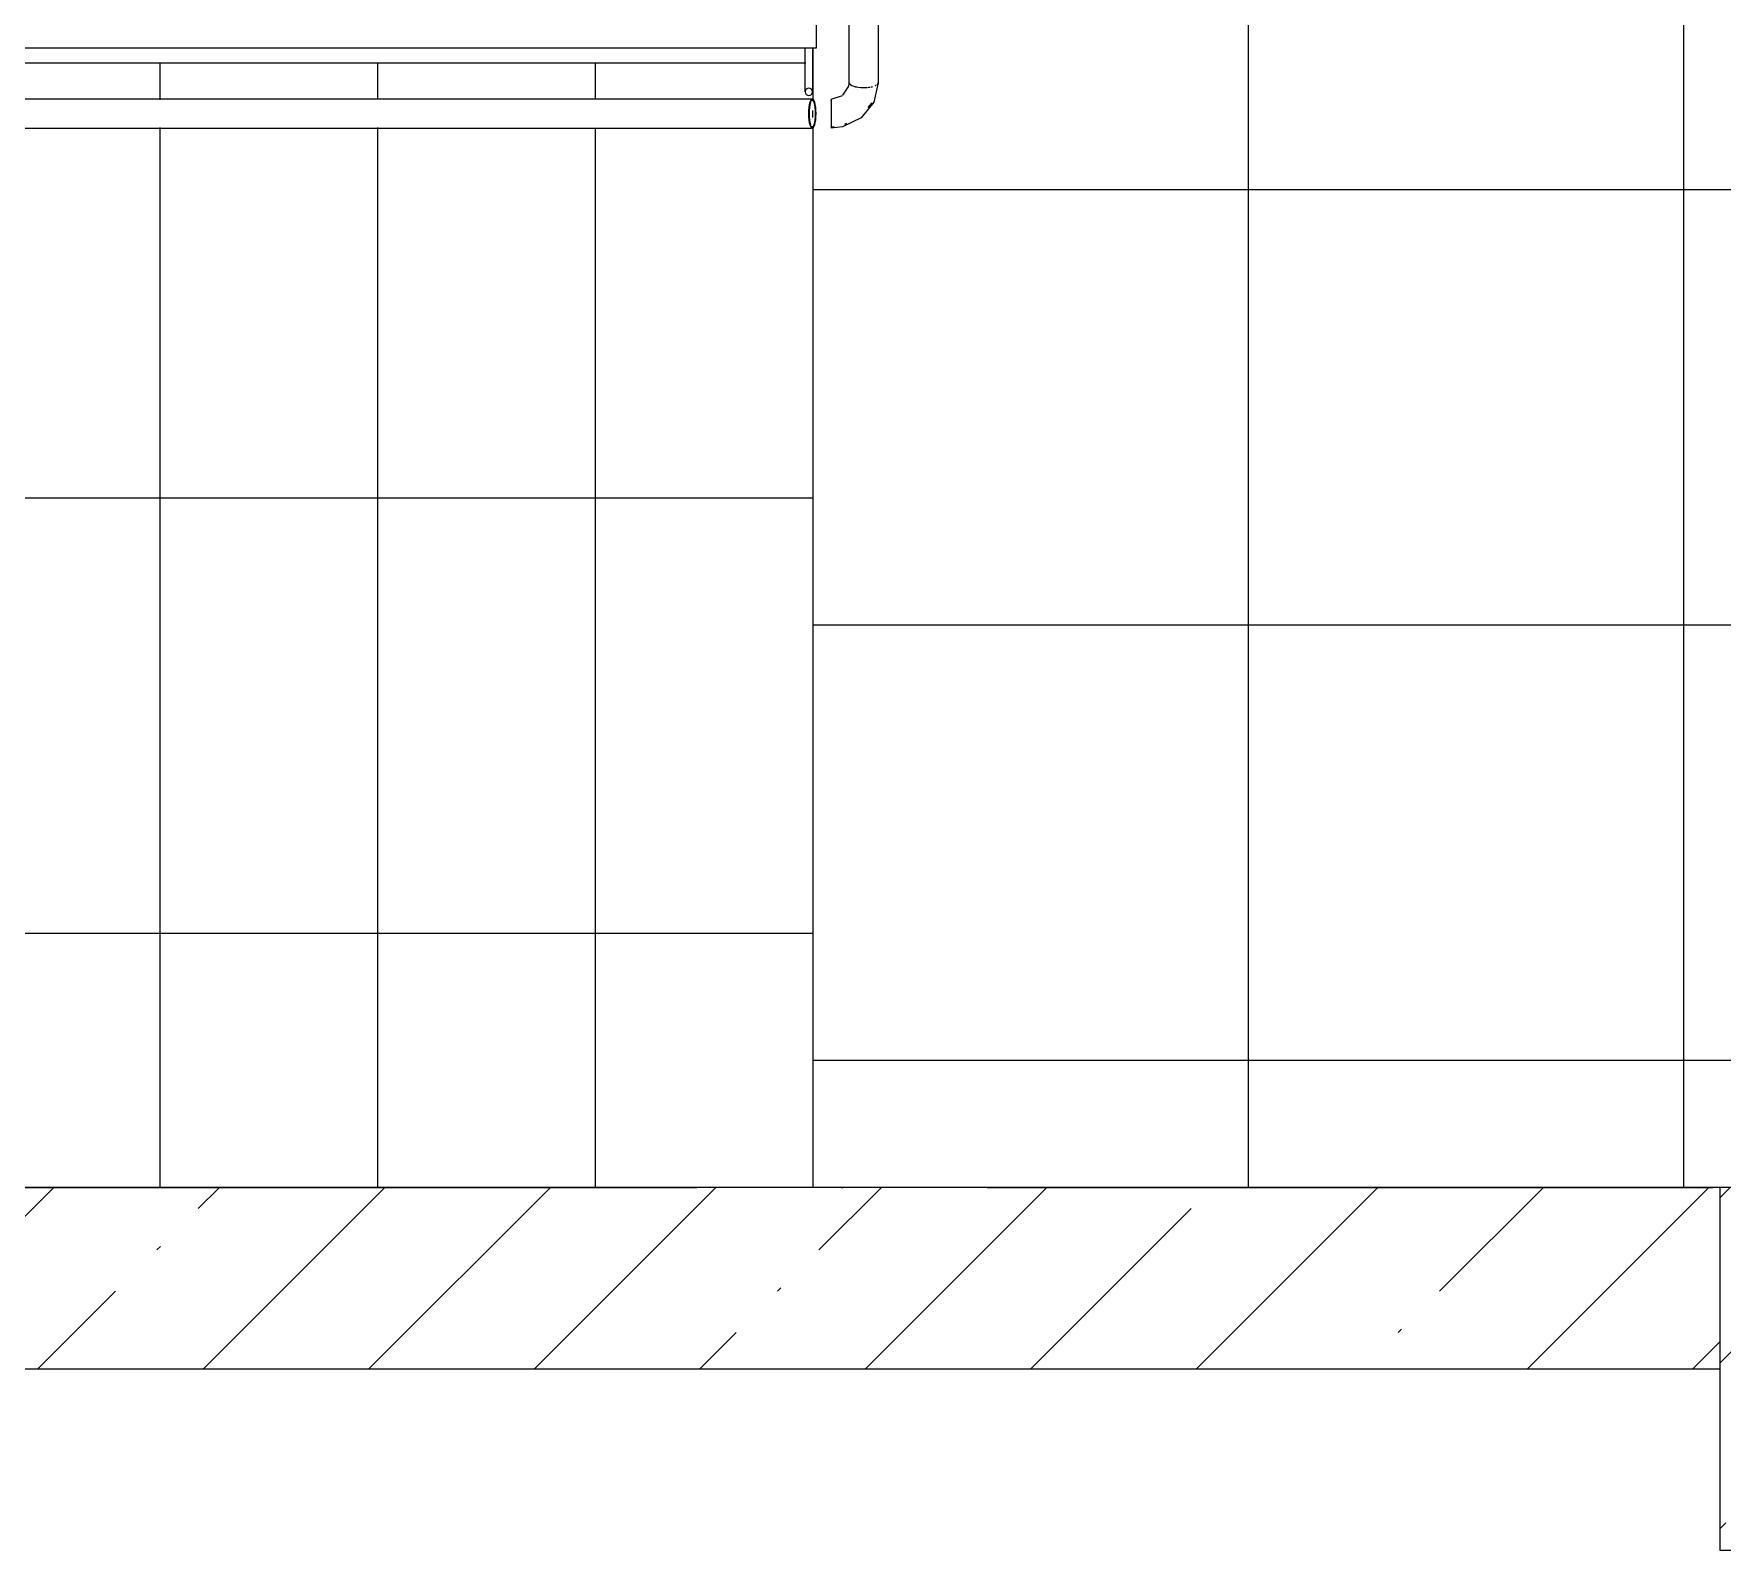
# Model space of a CAD drawing. Header units: millimetres. Extents: x -6467 to 106027, y -7090 to 195095.
# Drawn here: x 98536 to 100863, y 184145 to 186235 of the extents above; entities that cross this region are included whole.
import ezdxf

# ---------------------------------------------------------------- set-up
doc = ezdxf.new("R2010")
doc.units = ezdxf.units.MM
doc.linetypes.add('50_200_ШТРИХ_1Т_ш5_п1_п1_', pattern=[1400, 1000, -200, 0, -200])
for name, color, linetype, lineweight in [('A-WALL', 7, 'Continuous', 5), ('S-COLS', 7, 'Continuous', 9), ('S-COLS-1', 7, 'Continuous', 5), ('Ограждение', 7, 'Continuous', 9)]:
    doc.layers.add(name, color=color, linetype=linetype, lineweight=lineweight)
for name, color, linetype, lineweight, true_color in [('S-STRS-1', 7, 'Continuous', 9, 0xaaaaaa), ('S-STRS-2', 7, 'Continuous', 5, 0xbfbfbf), ('Оси-3', 7, '50_200_ШТРИХ_1Т_ш5_п1_п1_', 9, 0xaaaaaa)]:
    doc.layers.add(name, color=color, linetype=linetype, lineweight=lineweight, true_color=true_color)
pattern_1 = [(180, (95709.45, 186194.7), (-7e-14, -600), []), (270, (95709.45, 186194.7), (600, 4e-14), [])]

# ---------------------------------------------------------------- blocks, each defined once
blk = doc.blocks.new('О_Элемент ограждения_Обод_Труба_ГОСТ 8645-68 - О_Элемент ограждения_Обод_Труба_ГОСТ 8645-68-26169631-АИ_План этажа Радиаторы_3')
at = {"layer": 'Ограждение'}
for p, q in [((-3900, -20), (-3900, 20)), ((-3900, 20), (0, 20)), ((0, 20), (0, -20)), ((0, -20), (-3900, -20))]:
    blk.add_line(p, q, dxfattribs=at)
blk = doc.blocks.new('О_Элемент поручня_Маршевый_Труба_ГОСТ 8732-78 - О_Элемент поручня_Маршевый_Труба_ГОСТ 8732-78-26169632-АИ_План этажа Радиаторы_3')
at = {"layer": 'Ограждение'}
for p, q in [((-13.2, 40), (-3902.6, 40)), ((-3902.6, 0), (-13.2, 0))]:
    blk.add_line(p, q, dxfattribs=at)
at = {"layer": 'Ограждение', "flags": 128}
for points in [[(-3907.3, 20), (-3907.2, 24.5), (-3906.9, 28.7), (-3906.3, 32.5), (-3905.6, 35.6), (-3904.7, 38), (-3903.7, 39.5), (-3902.6, 40)], [(-3901.1, 37.3), (-3902.1, 38.4), (-3903.1, 38.4), (-3904.2, 37.3), (-3905.1, 35.2), (-3905.9, 32.3), (-3906.5, 28.6), (-3906.9, 24.4), (-3907, 20)], [(-3902.6, 40), (-3901.6, 39.5), (-3900.6, 38), (-3899.7, 35.6), (-3898.9, 32.5), (-3898.4, 28.7), (-3898, 24.5), (-3897.9, 20)], [(-3898.2, 20), (-3898.4, 24.4), (-3898.7, 28.6), (-3899.3, 32.3), (-3900.1, 35.2)], [(-8.4, 20), (-8.6, 24.5), (-8.9, 28.7), (-9.5, 32.5), (-10.2, 35.6), (-11.1, 38), (-12.1, 39.5), (-13.2, 40)], [(-3902.6, 0), (-3903.7, 0.5), (-3904.7, 2), (-3905.6, 4.4), (-3906.3, 7.5), (-3906.9, 11.3), (-3907.2, 15.5), (-3907.3, 20)], [(-3907, 20), (-3906.9, 15.6), (-3906.5, 11.4), (-3905.9, 7.7), (-3905.1, 4.8), (-3904.2, 2.7), (-3903.1, 1.6), (-3902.1, 1.6), (-3901.1, 2.7)], [(-3897.9, 20), (-3898, 15.5), (-3898.4, 11.3), (-3898.9, 7.5), (-3899.7, 4.4), (-3900.6, 2), (-3901.6, 0.5), (-3902.6, 0)], [(-3900.1, 4.8), (-3899.3, 7.7), (-3898.7, 11.4), (-3898.4, 15.6), (-3898.2, 20)], [(-13.2, 0), (-12.1, 0.5), (-11.1, 2), (-10.2, 4.4), (-9.5, 7.5), (-8.9, 11.3), (-8.6, 15.5), (-8.4, 20)]]:
    blk.add_lwpolyline(points, dxfattribs=at)
blk = doc.blocks.new('О_Кронштейн_Форма Г_Круг_ГОСТ 2590-2006 - О_Кронштейн_Форма Г_Круг_ГОСТ 2590-2006-18969516-АИ_План этажа Радиаторы_3')
at = {"layer": 'Ограждение'}
for p, q in [((99489.3, 83565.7), (99489.3, 83600.7)), ((99499.3, 83600.7), (99499.3, 83565.7))]:
    blk.add_line(p, q, dxfattribs=at)
at = {"layer": 'Ограждение', "flags": 128}
for points in [[(99489.3, 83540.7), (99489.3, 83546.8), (99489.3, 83562.2), (99489.3, 83565.7)], [(99499.3, 83565.7), (99499.3, 83549.3), (99499.3, 83540.9), (99499.3, 83540.7)]]:
    blk.add_lwpolyline(points, dxfattribs=at)
at = {"layer": 'Ограждение'}
for start, end in [(90, 270), (270, 90)]:
    blk.add_arc((99494.3, 83540.7), 5, start, end, dxfattribs=at)
blk = doc.blocks.new('О_Элемент поручня_Маршевый_Труба_ГОСТ 1 - О_Элемент поручня_Маршевый_Труба_ГОСТ 8732-78 2-V154-АИ_План этажа Радиаторы_3')
at = {"layer": 'Ограждение'}
for p, q in [((-371.3, 40), (-6.4, 40)), ((-6.4, 0), (-371.3, 0))]:
    blk.add_line(p, q, dxfattribs=at)
for centre, start_param, end_param in [((-371.3, 20), 0, 0.261799), ((-371.3, 20), 5.834386, 6.283185), ((-371.3, 20), 4.712389, 5.385587), ((-6.4, 20), 5.834386, 6.283185), ((-6.4, 20), 5.609987, 5.682455), ((-6.4, 20), 5.239328, 5.385587), ((-6.4, 20), 4.975125, 5.161188), ((-6.4, 20), 4.712389, 4.936788), ((-371.3, 20), 2.917193, 3.141593), ((-371.3, 20), 3.141593, 4.712389), ((-6.4, 20), 3.141593, 4.712389)]:
    blk.add_ellipse(centre, major_axis=(0, 20), ratio=0.322266, start_param=start_param, end_param=end_param, dxfattribs=at)
blk = doc.blocks.new('О_Элемент поручня_Загиб_Труба_ГОСТ 1 - О_Элемент поручня_Загиб_Труба_ГОСТ 8732-78 2-V155-АИ_План этажа Радиаторы_3')
at = {"layer": 'Ограждение'}
for p, q in [((99525, 83530.6), (99540.7, 83535.7)), ((99525, 83530.6), (99525, 83528.5)), ((99525, 83529.5), (99525, 83504.1)), ((99525, 83528.1), (99525, 83529.1)), ((99581.3, 83525.5), (99575.8, 83518.9)), ((99525, 83504.1), (99525, 83490.6)), ((99546.4, 83496.9), (99543.3, 83495.5)), ((99529.3, 83492.5), (99525, 83492.1)), ((99525, 83492.1), (99525, 83492.4))]:
    blk.add_line(p, q, dxfattribs=at)
at = {"layer": 'Ограждение', "flags": 128}
for points in [[(99590, 83553.2), (99583.8, 83526.4), (99566.3, 83504.8), (99540.9, 83492.4), (99525, 83490.6)], [(99541.2, 83536.1), (99549.5, 83548.6), (99550, 83553.2)]]:
    blk.add_lwpolyline(points, dxfattribs=at)
at = {"layer": 'Ограждение'}
for start_param, end_param in [(3.141593, 4.712389), (5.684202, 5.759587)]:
    blk.add_ellipse((99570, 83553.2), major_axis=(20, 0), ratio=0.322266, start_param=start_param, end_param=end_param, dxfattribs=at)
blk = doc.blocks.new('О_Элемент поручня_Площадочный_Одноуровневый_ГОСТ 1 - О_Элемент поручня_Площадочный_Одноуровневый_ГОСТ 8732-78 2-V157-АИ_План этажа Радиаторы_3')
at = {"layer": 'Ограждение'}
for p, q in [((9.4, 39.3), (9.4, 40)), ((9.4, 38), (9.4, 40)), ((9.4, 20), (9.4, 24.5)), ((4.7, 0), (9.4, 0)), ((9.4, 14.8), (9.4, 20)), ((9.4, 0), (9.4, 2.7)), ((9.4, 0), (9.4, 2))]:
    blk.add_line(p, q, dxfattribs=at)
blk = doc.blocks.new('BSC_Колонна _Прямоугольная - 500х500-V249-АИ_План этажа Радиаторы_3')
at = {"layer": 'S-COLS-1'}
h = blk.add_hatch(dxfattribs=at)
h.set_pattern_fill('FP_199', color=256, style=0, pattern_type=2)
h.set_pattern_definition([(135, (81780.7, -101000), (-228.0985, -228.0985), []), (135, (81780.7, -100771.9), (-228.0985, -228.0985), [403.225, -80.645, 6.706, -73.939])])
h.paths.add_polyline_path([(250, 250), (-250, 250), (-250, -250), (250, -250)])
for p, q in [((250, 250), (-250, 250)), ((-250, 250), (-250, -250)), ((250, -250), (250, 250)), ((-250, -250), (250, -250))]:
    blk.add_line(p, q, dxfattribs=at)

msp = doc.modelspace()

# ---------------------------------------------------------------- hatches: boundary and pattern name
at = {"layer": 'A-WALL'}
h = msp.add_hatch(dxfattribs=at)
h.set_pattern_fill('FP_1', color=256, style=0, pattern_type=2)
h.set_pattern_definition([(45, (109.45, 102614.03), (-228.0985, 228.0985), []), (45, (337.55, 102614.03), (-228.0985, 228.0985), [403.225, -80.645, 6.706, -73.939])])
h.paths.add_polyline_path([(100859.4, 184394.7), (100859.4, 184644.7), (93859.4, 184644.7), (93859.4, 184394.7), (98817.1, 184394.7)])
at = {"layer": 'S-STRS-2'}
h = msp.add_hatch(dxfattribs=at)
h.set_pattern_fill('FP_12', color=256, style=0, pattern_type=2)
h.set_pattern_definition([(180, (99609.45, 185419.7), (-7e-14, -600), []), (270, (99609.45, 185419.7), (600, 4e-14), [])])
h.paths.add_polyline_path([(100859.4, 184644.7), (101109.4, 184644.7), (101109.4, 188044.7), (99609.4, 188044.7), (99609.4, 187974.7), (100292.9, 187974), (100297.7, 187972), (100307.1, 187959.9), (100305.1, 187944.7), (100292.9, 187935.4), (100287.7, 187934.7), (99609.4, 187934.7), (99609.7, 186434.5), (99654.4, 186433.2), (99654.4, 186424.8), (99609.4, 186424.8), (99609.4, 186274.5), (99654.4, 186273.2), (99654.4, 186264.8), (99609.4, 186264.8), (99609.4, 186254.7), (99613.8, 186254.7), (99613.8, 186214.7), (99609.4, 186214.7), (99611, 186140), (99612.9, 186124.7), (99610.1, 186107.4), (99609.4, 186106.4), (99609.4, 184644.7)])
h.paths.add_polyline_path([(99646.9, 186591.3), (99646.9, 186593.3), (99653.5, 186591.4), (99649.2, 186590.8)])
h.paths.add_polyline_path([(99671.4, 186117.7), (99670.9, 186115.8), (99671, 186117.5)])
h.paths.add_polyline_path([(99634.4, 186106.1), (99634.4, 186107.1), (99634.4, 186141.6), (99634.4, 186143.5), (99649, 186148.7), (99653, 186149.7), (99654.4, 186147.4), (99658.9, 186154), (99659.4, 186167.2), (99661.6, 186537.7), (99661.6, 186540.1), (99657.4, 186545), (99652.4, 186549.4), (99644.2, 186554.5), (99640.8, 186557.6), (99635.9, 186559.2), (99626.7, 186561.6), (99625.4, 186574.8), (99627.2, 186589.9), (99634.4, 186589.9), (99634.4, 186593.6), (99661, 186586.3), (99677.7, 186575.6), (99689.6, 186560.8), (99695.5, 186547.7), (99698.7, 186530.6), (99699.4, 186525.6), (99697.2, 186154.7), (99693.5, 186144.5), (99684.8, 186132.2), (99675.4, 186120.5), (99658.7, 186111.7), (99644.2, 186106.5), (99637.2, 186106.4)])
h.paths.add_polyline_path([(99646.4, 186554.6), (99643.8, 186556.6), (99645.8, 186555)])
h = msp.add_hatch(dxfattribs=at)
h.set_pattern_fill('FP_14', color=256, style=0, pattern_type=2)
h.set_pattern_definition(pattern_1)
h.paths.add_polyline_path([(98409.4, 184644.7), (98709.4, 184644.7), (98709.4, 186104.7), (98409.4, 186104.7), (98409.4, 186027.9)])
h.paths.add_polyline_path([(98409.4, 186144.7), (98709.4, 186144.7), (98709.4, 186194.7), (98409.4, 186194.7)])
h = msp.add_hatch(dxfattribs=at)
h.set_pattern_fill('FP_14', color=256, style=0, pattern_type=2)
h.set_pattern_definition(pattern_1)
h.paths.add_polyline_path([(98817.1, 184644.7), (99009.4, 184644.7), (99009.4, 186104.7), (98709.4, 186104.7), (98709.4, 184644.7)])
h.paths.add_polyline_path([(98709.4, 186144.7), (99009.4, 186144.7), (99009.4, 186194.7), (98709.4, 186194.7)])
h = msp.add_hatch(dxfattribs=at)
h.set_pattern_fill('FP_14', color=256, style=0, pattern_type=2)
h.set_pattern_definition(pattern_1)
h.paths.add_polyline_path([(99009.4, 184644.7), (99309.4, 184644.7), (99309.4, 186104.7), (99009.4, 186104.7), (99009.4, 186027.9)])
h.paths.add_polyline_path([(99230.6, 186144.7), (99309.4, 186144.7), (99309.4, 186194.7), (99009.4, 186194.7), (99009.4, 186144.7)])
h = msp.add_hatch(dxfattribs=at)
h.set_pattern_fill('FP_14', color=256, style=0, pattern_type=2)
h.set_pattern_definition(pattern_1)
h.paths.add_polyline_path([(99309.4, 184644.7), (99609.4, 184644.7), (99607.5, 186106.4), (99309.4, 186104.7), (99309.4, 186027.9)])
h.paths.add_polyline_path([(99609.4, 186142.7), (99607.3, 186179.7), (99599, 186179.7), (99599, 186194.7), (99309.4, 186194.7), (99309.4, 186144.7), (99609.4, 186142.7)])
h.paths.add_polyline_path([(99603.8, 186149.7), (99600.6, 186151.9), (99605.6, 186158.4), (99608.1, 186154.8), (99603.9, 186149.8)])
h.paths.add_polyline_path([(99598.8, 186164.5), (99601.3, 186170.7), (99607.8, 186170.6), (99606.5, 186165), (99599, 186164.5)])

# ---------------------------------------------------------------- linework, layer by layer
at = {"layer": 'A-WALL'}
for p, q in [((100859.4, 184644.7), (93859.4, 184644.7)), ((93859.4, 184394.7), (100859.4, 184394.7))]:
    msp.add_line(p, q, dxfattribs=at)
at = {"layer": 'S-STRS-1'}
for p, q in [((98409.4, 186194.7), (98709.4, 186194.7)), ((98709.4, 186194.7), (99009.4, 186194.7)), ((98709.4, 186194.7), (98709.4, 186143.9)), ((98709.4, 186194.7), (98709.4, 186143.9)), ((99009.4, 186194.7), (99309.4, 186194.7)), ((99009.4, 186194.7), (99009.4, 186144)), ((99009.4, 186194.7), (99009.4, 186144)), ((99309.4, 186194.7), (99599.5, 186194.7)), ((99309.4, 186194.7), (99309.4, 186144.1)), ((99309.4, 186194.7), (99309.4, 186144.1)), ((99609.4, 186214.7), (99609.4, 186194.7)), ((99609.4, 186194.7), (99609.4, 186142.7)), ((99609.4, 186194.7), (99609.4, 186142.7)), ((98709.4, 186105.6), (98709.4, 184644.7)), ((98709.4, 186105.6), (98709.4, 184644.7)), ((99009.4, 186105.5), (99009.4, 184644.7)), ((99009.4, 186105.5), (99009.4, 184644.7)), ((99309.4, 186105.3), (99309.4, 184644.7)), ((99309.4, 186105.3), (99309.4, 184644.7)), ((99609.4, 186106.8), (99609.4, 184644.7)), ((99609.4, 186106.8), (99609.4, 184644.7))]:
    msp.add_line(p, q, dxfattribs=at)
at = {"layer": 'Оси-3'}
msp.add_line((-5157.9, 184644.7), (104827.4, 184644.7), dxfattribs=at)

# ---------------------------------------------------------------- block references
at = {"layer": 'S-COLS', "rotation": 269.9999999999997}
msp.add_blockref('BSC_Колонна _Прямоугольная - 500х500-V249-АИ_План этажа Радиаторы_3', (101109.4, 184394.7), dxfattribs=at)
at = {"layer": 'Ограждение'}
for name, p, rotation in [('О_Элемент поручня_Маршевый_Труба_ГОСТ 1 - О_Элемент поручня_Маршевый_Труба_ГОСТ 8732-78 2-V154-АИ_План этажа Радиаторы_3', (99659.4, 186160.7), 269.9999999999995), ('О_Элемент ограждения_Обод_Труба_ГОСТ 8645-68 - О_Элемент ограждения_Обод_Труба_ГОСТ 8645-68-26169631-АИ_План этажа Радиаторы_3', (95713.8, 186234.7), 180), ('О_Элемент поручня_Маршевый_Труба_ГОСТ 8732-78 - О_Элемент поручня_Маршевый_Труба_ГОСТ 8732-78-26169632-АИ_План этажа Радиаторы_3', (95705.9, 186144.7), 180)]:
    msp.add_blockref(name, p, dxfattribs=dict(at, rotation=rotation))
for name, p in [('О_Кронштейн_Форма Г_Круг_ГОСТ 2590-2006 - О_Кронштейн_Форма Г_Круг_ГОСТ 2590-2006-18969516-АИ_План этажа Радиаторы_3', (109.4, 102614)), ('О_Элемент поручня_Загиб_Труба_ГОСТ 1 - О_Элемент поручня_Загиб_Труба_ГОСТ 8732-78 2-V155-АИ_План этажа Радиаторы_3', (109.4, 102614)), ('О_Элемент поручня_Площадочный_Одноуровневый_ГОСТ 1 - О_Элемент поручня_Площадочный_Одноуровневый_ГОСТ 8732-78 2-V157-АИ_План этажа Радиаторы_3', (99600, 186104.6))]:
    msp.add_blockref(name, p, dxfattribs=at)

doc.saveas('drawing.dxf')
